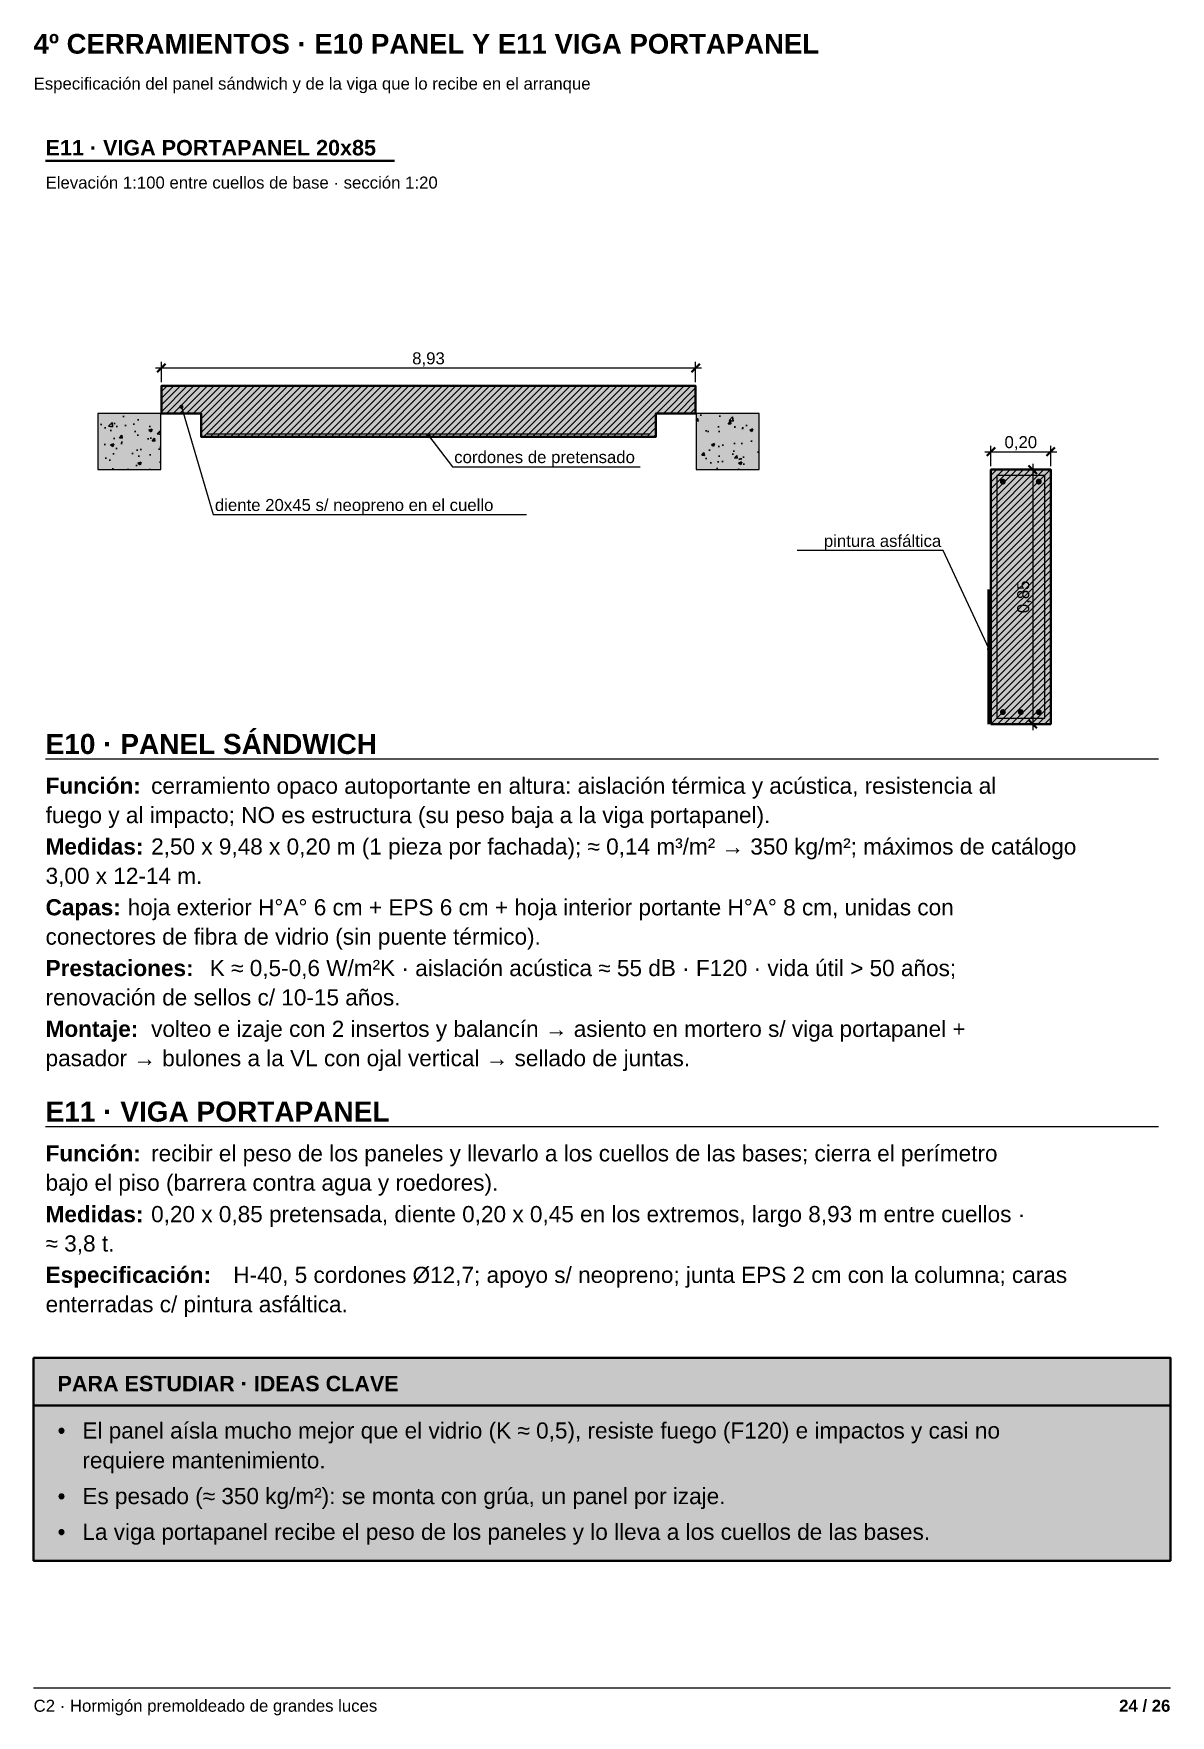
# Model space of a CAD drawing. Header units: millimetres. Extents: x 10 to 200, y 4 to 285.
import ezdxf
from ezdxf.enums import TextEntityAlignment as Align

# ---------------------------------------------------------------- set-up
doc = ezdxf.new("R2010")
doc.units = ezdxf.units.MM
for name, color, linetype in [('ARMADURAS-RELLENO', 9, 'Continuous'), ('CONTORNOS', 7, 'Continuous'), ('CONTORNOS-RAYADO', 8, 'Continuous'), ('CONTORNOS-RELLENO', 9, 'Continuous'), ('COTAS', 7, 'Continuous'), ('ESTUDIO', 7, 'Continuous'), ('ESTUDIO-RELLENO', 9, 'Continuous'), ('LINEAS', 7, 'Continuous'), ('MARCO', 7, 'Continuous'), ('REFERENCIAS', 7, 'Continuous'), ('REFERENCIAS-RELLENO', 9, 'Continuous'), ('TEXTOS', 7, 'Continuous')]:
    doc.layers.add(name, color=color, linetype=linetype)
doc.styles.add('ARIAL', font='arial.ttf')
doc.styles.add('ARIAL-NEGRITA', font='arialbd.ttf')

msp = doc.modelspace()

# ---------------------------------------------------------------- hatches: boundary and pattern name
at = {"layer": 'ARMADURAS-RELLENO', "true_color": 0x000000}
h = msp.add_hatch(color=18, dxfattribs=at)
h.dxf.hatch_style = 1
edge = h.paths.add_edge_path()
edge.add_arc((172, 210.5), 0.5, 0, 360)
h = msp.add_hatch(color=18, dxfattribs=at)
h.dxf.hatch_style = 1
edge = h.paths.add_edge_path()
edge.add_arc((178, 210.5), 0.5, 0, 360)
h = msp.add_hatch(color=18, dxfattribs=at)
h.dxf.hatch_style = 1
edge = h.paths.add_edge_path()
edge.add_arc((172, 172), 0.5, 0, 360)
h = msp.add_hatch(color=18, dxfattribs=at)
h.dxf.hatch_style = 1
edge = h.paths.add_edge_path()
edge.add_arc((175, 172), 0.5, 0, 360)
h = msp.add_hatch(color=18, dxfattribs=at)
h.dxf.hatch_style = 1
edge = h.paths.add_edge_path()
edge.add_arc((178, 172), 0.5, 0, 360)
at = {"layer": 'CONTORNOS-RAYADO'}
h = msp.add_hatch(dxfattribs=at)
h.set_pattern_fill('ANSI31', color=8, scale=0.25)
h.paths.add_polyline_path([(31.35, 221.9), (38, 221.9), (38, 218), (114, 218), (114, 221.9), (120.65, 221.9), (120.65, 226.5), (31.35, 226.5)])
h = msp.add_hatch(dxfattribs=at)
h.set_pattern_fill('AR-CONC', color=8, scale=0.03)
h.paths.add_polyline_path([(20.75, 212.5), (31.25, 212.5), (31.25, 221.9), (20.75, 221.9)])
h = msp.add_hatch(dxfattribs=at)
h.set_pattern_fill('AR-CONC', color=8, scale=0.03)
h.paths.add_polyline_path([(120.75, 212.5), (131.25, 212.5), (131.25, 221.9), (120.75, 221.9)])
h = msp.add_hatch(dxfattribs=at)
h.set_pattern_fill('ANSI31', color=8, scale=0.25)
h.paths.add_polyline_path([(170, 170), (180, 170), (180, 212.5), (170, 212.5)])
at = {"layer": 'CONTORNOS-RELLENO', "true_color": 0xd3d6d9}
h = msp.add_hatch(color=254, dxfattribs=at)
h.dxf.hatch_style = 1
h.paths.add_polyline_path([(31.35, 221.9), (38, 221.9), (38, 218), (114, 218), (114, 221.9), (120.65, 221.9), (120.65, 226.5), (31.35, 226.5)])
at = {"layer": 'CONTORNOS-RELLENO', "true_color": 0xdedad2}
h = msp.add_hatch(color=254, dxfattribs=at)
h.dxf.hatch_style = 1
h.paths.add_polyline_path([(20.75, 212.5), (31.25, 212.5), (31.25, 221.9), (20.75, 221.9)])
h = msp.add_hatch(color=254, dxfattribs=at)
h.dxf.hatch_style = 1
h.paths.add_polyline_path([(120.75, 212.5), (131.25, 212.5), (131.25, 221.9), (120.75, 221.9)])
at = {"layer": 'CONTORNOS-RELLENO', "true_color": 0xd3d6d9}
h = msp.add_hatch(color=254, dxfattribs=at)
h.dxf.hatch_style = 1
h.paths.add_polyline_path([(170, 170), (180, 170), (180, 212.5), (170, 212.5)])
at = {"layer": 'ESTUDIO-RELLENO', "true_color": 0xfff8dc}
h = msp.add_hatch(color=7, dxfattribs=at)
h.dxf.hatch_style = 1
h.paths.add_polyline_path([(10, 64.135), (200, 64.135), (200, 30.2294), (10, 30.2294)])
at = {"layer": 'ESTUDIO-RELLENO', "true_color": 0xf3d77a}
h = msp.add_hatch(color=41, dxfattribs=at)
h.dxf.hatch_style = 1
h.paths.add_polyline_path([(10, 64.135), (200, 64.135), (200, 56.135), (10, 56.135)])
at = {"layer": 'REFERENCIAS-RELLENO', "true_color": 0x000000}
h = msp.add_hatch(color=18, dxfattribs=at)
h.dxf.hatch_style = 1
edge = h.paths.add_edge_path()
edge.add_arc((34.7, 223), 0.35, 0, 360)
h = msp.add_hatch(color=18, dxfattribs=at)
h.dxf.hatch_style = 1
edge = h.paths.add_edge_path()
edge.add_arc((76, 218.2), 0.35, 0, 360)
h = msp.add_hatch(color=18, dxfattribs=at)
h.dxf.hatch_style = 1
edge = h.paths.add_edge_path()
edge.add_arc((169.7, 182.5), 0.35, 0, 360)

# ---------------------------------------------------------------- linework, layer by layer
at = {"layer": 'CONTORNOS', "lineweight": 35}
for points in [[(31.35, 221.9), (38, 221.9), (38, 218), (114, 218), (114, 221.9), (120.65, 221.9), (120.65, 226.5), (31.35, 226.5)], [(170, 170), (180, 170), (180, 212.5), (170, 212.5)]]:
    msp.add_lwpolyline(points, close=True, dxfattribs=at)
at = {"layer": 'CONTORNOS', "lineweight": 13}
for points in [[(20.75, 212.5), (31.25, 212.5), (31.25, 221.9), (20.75, 221.9)], [(120.75, 212.5), (131.25, 212.5), (131.25, 221.9), (120.75, 221.9)]]:
    msp.add_lwpolyline(points, close=True, dxfattribs=at)
at = {"layer": 'CONTORNOS', "color": 26, "lineweight": 13, "true_color": 0x7a1f1f}
msp.add_lwpolyline([(171, 171), (179, 171), (179, 211.5), (171, 211.5)], close=True, dxfattribs=at)
at = {"layer": 'COTAS', "lineweight": 9}
for points in [[(31.35, 227.1), (31.35, 230.5)], [(120.65, 227.1), (120.65, 230.5)], [(170, 213.1), (170, 216.5)], [(180, 213.1), (180, 216.5)], [(179.4, 212.5), (176, 212.5)], [(179.4, 170), (176, 170)]]:
    msp.add_lwpolyline(points, dxfattribs=at)
at = {"layer": 'COTAS', "lineweight": 13}
for points in [[(30.35, 229.5), (121.65, 229.5)], [(169, 215.5), (181, 215.5)], [(177, 213.5), (177, 169)]]:
    msp.add_lwpolyline(points, dxfattribs=at)
at = {"layer": 'COTAS', "lineweight": 35}
for points in [[(30.65, 228.8), (32.05, 230.2)], [(119.95, 228.8), (121.35, 230.2)], [(169.3, 214.8), (170.7, 216.2)], [(179.3, 214.8), (180.7, 216.2)], [(176.3, 213.2), (177.7, 211.8)], [(176.3, 170.7), (177.7, 169.3)]]:
    msp.add_lwpolyline(points, dxfattribs=at)
at = {"layer": 'ESTUDIO', "color": 42, "lineweight": 35, "true_color": 0xc9a227}
for points in [[(10, 64.135), (200, 64.135), (200, 30.2294), (10, 30.2294)], [(10, 64.135), (200, 64.135), (200, 56.135), (10, 56.135)]]:
    msp.add_lwpolyline(points, close=True, dxfattribs=at)
at = {"layer": 'LINEAS', "lineweight": 35}
msp.add_lwpolyline([(12, 264.1), (70.32, 264.1)], dxfattribs=at)
at = {"layer": 'LINEAS', "color": 26, "lineweight": 18, "true_color": 0x7a1f1f}
msp.add_lwpolyline([(39, 218.5), (113, 218.5)], dxfattribs=at)
at = {"layer": 'LINEAS', "lineweight": 50}
msp.add_lwpolyline([(169.7, 170), (169.7, 192.5)], dxfattribs=at)
at = {"layer": 'LINEAS', "lineweight": 18}
for points in [[(12, 164.2), (198, 164.2)], [(12, 102.79), (198, 102.79)]]:
    msp.add_lwpolyline(points, dxfattribs=at)
at = {"layer": 'MARCO', "color": 253, "lineweight": 13, "true_color": 0x999999}
msp.add_lwpolyline([(10, 9), (200, 9)], dxfattribs=at)
at = {"layer": 'REFERENCIAS', "lineweight": 13}
for points in [[(34.7, 223), (40, 205)], [(76, 218.2), (80, 213)], [(80, 213), (111.4, 213)], [(40, 205), (92.4, 205)], [(162, 199), (137.6, 199)], [(169.7, 182.5), (162, 199)]]:
    msp.add_lwpolyline(points, dxfattribs=at)

# ---------------------------------------------------------------- texts
at = {"layer": 'COTAS', "style": 'ARIAL'}
for s, p in [('8,93', (76, 230.1)), ('0,20', (175, 216.1))]:
    msp.add_text(s, height=2.0048, dxfattribs=at).set_placement(p, align=Align.CENTER)
msp.add_text('0,85', height=2.0048, rotation=90, dxfattribs=at).set_placement((176.4, 191.25), align=Align.CENTER)
at = {"layer": 'ESTUDIO'}
for s, height, style, p in [('PARA ESTUDIAR · IDEAS CLAVE', 2.5776, 'ARIAL-NEGRITA', (14, 58.535)), ('El panel aísla mucho mejor que el vidrio (K ≈ 0,5), resiste fuego (F120) e impactos y casi no', 2.69932, 'ARIAL', (18.147, 50.635)), ('•', 2.6993, 'ARIAL', (14, 50.635)), ('requiere mantenimiento.', 2.69932, 'ARIAL', (18.147, 45.6586)), ('Es pesado (≈ 350 kg/m²): se monta con grúa, un panel por izaje.', 2.69932, 'ARIAL', (18.147, 39.6822)), ('•', 2.6993, 'ARIAL', (14, 39.6822)), ('La viga portapanel recibe el peso de los paneles y lo lleva a los cuellos de las bases.', 2.69932, 'ARIAL', (18.147, 33.7058)), ('•', 2.6993, 'ARIAL', (14, 33.7058))]:
    msp.add_text(s, height=height, dxfattribs=dict(at, style=style)).set_placement(p)
at = {"layer": 'MARCO', "color": 251, "true_color": 0x666666, "style": 'ARIAL'}
msp.add_text('C2 · Hormigón premoldeado de grandes luces', height=2.0048, dxfattribs=at).set_placement((10, 5))
at = {"layer": 'MARCO', "color": 250, "true_color": 0x444444, "style": 'ARIAL-NEGRITA'}
msp.add_text('24 / 26', height=2.0048, dxfattribs=at).set_placement((200, 5), align=Align.RIGHT)
at = {"layer": 'TEXTOS'}
for s, height, style, p in [('4º CERRAMIENTOS · E10 PANEL Y E11 VIGA PORTAPANEL', 3.2936, 'ARIAL-NEGRITA', (10, 282)), ('E11 · VIGA PORTAPANEL 20x85', 2.5776, 'ARIAL-NEGRITA', (12, 265)), ('cordones de pretensado', 2.0048, 'ARIAL', (80.3, 213.6)), ('diente 20x45 s/ neopreno en el cuello', 2.0048, 'ARIAL', (40.3, 205.6)), ('E10 · PANEL SÁNDWICH', 3.35088, 'ARIAL-NEGRITA', (12, 165)), ('Función:', 2.69932, 'ARIAL-NEGRITA', (12, 158.35)), ('cerramiento opaco autoportante en altura: aislación térmica y acústica, resistencia al', 2.69932, 'ARIAL', (29.6436, 158.35)), ('fuego y al impacto; NO es estructura (su peso baja a la viga portapanel).', 2.69932, 'ARIAL', (12, 153.449)), ('Medidas:', 2.69932, 'ARIAL-NEGRITA', (12, 148.198)), ('2,50 x 9,48 x 0,20 m (1 pieza por fachada); ≈ 0,14 m³/m² → 350 kg/m²; máximos de catálogo', 2.69932, 'ARIAL', (29.6436, 148.198)), ('3,00 x 12-14 m.', 2.69932, 'ARIAL', (12, 143.297)), ('Capas:', 2.69932, 'ARIAL-NEGRITA', (12, 138.046)), ('hoja exterior H°A° 6 cm + EPS 6 cm + hoja interior portante H°A° 8 cm, unidas con', 2.69932, 'ARIAL', (25.7228, 138.046)), ('conectores de fibra de vidrio (sin puente térmico).', 2.69932, 'ARIAL', (12, 133.145)), ('Prestaciones:', 2.69932, 'ARIAL-NEGRITA', (12, 127.894)), ('K ≈ 0,5-0,6 W/m²K · aislación acústica ≈ 55 dB · F120 · vida útil > 50 años;', 2.69932, 'ARIAL', (39.4456, 127.894)), ('renovación de sellos c/ 10-15 años.', 2.69932, 'ARIAL', (12, 122.993)), ('Montaje:', 2.69932, 'ARIAL-NEGRITA', (12, 117.742)), ('volteo e izaje con 2 insertos y balancín → asiento en mortero s/ viga portapanel +', 2.69932, 'ARIAL', (29.6436, 117.742)), ('pasador → bulones a la VL con ojal vertical → sellado de juntas.', 2.69932, 'ARIAL', (12, 112.841)), ('E11 · VIGA PORTAPANEL', 3.35088, 'ARIAL-NEGRITA', (12, 103.59)), ('Función:', 2.69932, 'ARIAL-NEGRITA', (12, 96.94)), ('recibir el peso de los paneles y llevarlo a los cuellos de las bases; cierra el perímetro', 2.69932, 'ARIAL', (29.6436, 96.94)), ('bajo el piso (barrera contra agua y roedores).', 2.69932, 'ARIAL', (12, 92.039)), ('Medidas:', 2.69932, 'ARIAL-NEGRITA', (12, 86.788)), ('0,20 x 0,85 pretensada, diente 0,20 x 0,45 en los extremos, largo 8,93 m entre cuellos ·', 2.69932, 'ARIAL', (29.6436, 86.788)), ('≈ 3,8 t.', 2.69932, 'ARIAL', (12, 81.887)), ('Especificación:', 2.69932, 'ARIAL-NEGRITA', (12, 76.636)), ('H-40, 5 cordones Ø12,7; apoyo s/ neopreno; junta EPS 2 cm con la columna; caras', 2.69932, 'ARIAL', (43.3664, 76.636)), ('enterradas c/ pintura asfáltica.', 2.69932, 'ARIAL', (12, 71.735))]:
    msp.add_text(s, height=height, dxfattribs=dict(at, style=style)).set_placement(p)
at = {"layer": 'TEXTOS', "color": 250, "true_color": 0x333333, "style": 'ARIAL'}
msp.add_text('Especificación del panel sándwich y de la viga que lo recibe en el arranque', height=2.0048, dxfattribs=at).set_placement((10, 276))
at = {"layer": 'TEXTOS', "color": 250, "true_color": 0x222222, "style": 'ARIAL'}
msp.add_text('Elevación 1:100 entre cuellos de base · sección 1:20', height=2.0048, dxfattribs=at).set_placement((12, 259.46))
at = {"layer": 'TEXTOS', "style": 'ARIAL'}
msp.add_text('pintura asfáltica', height=2.0048, dxfattribs=at).set_placement((161.7, 199.6), align=Align.RIGHT)

doc.saveas('drawing.dxf')
